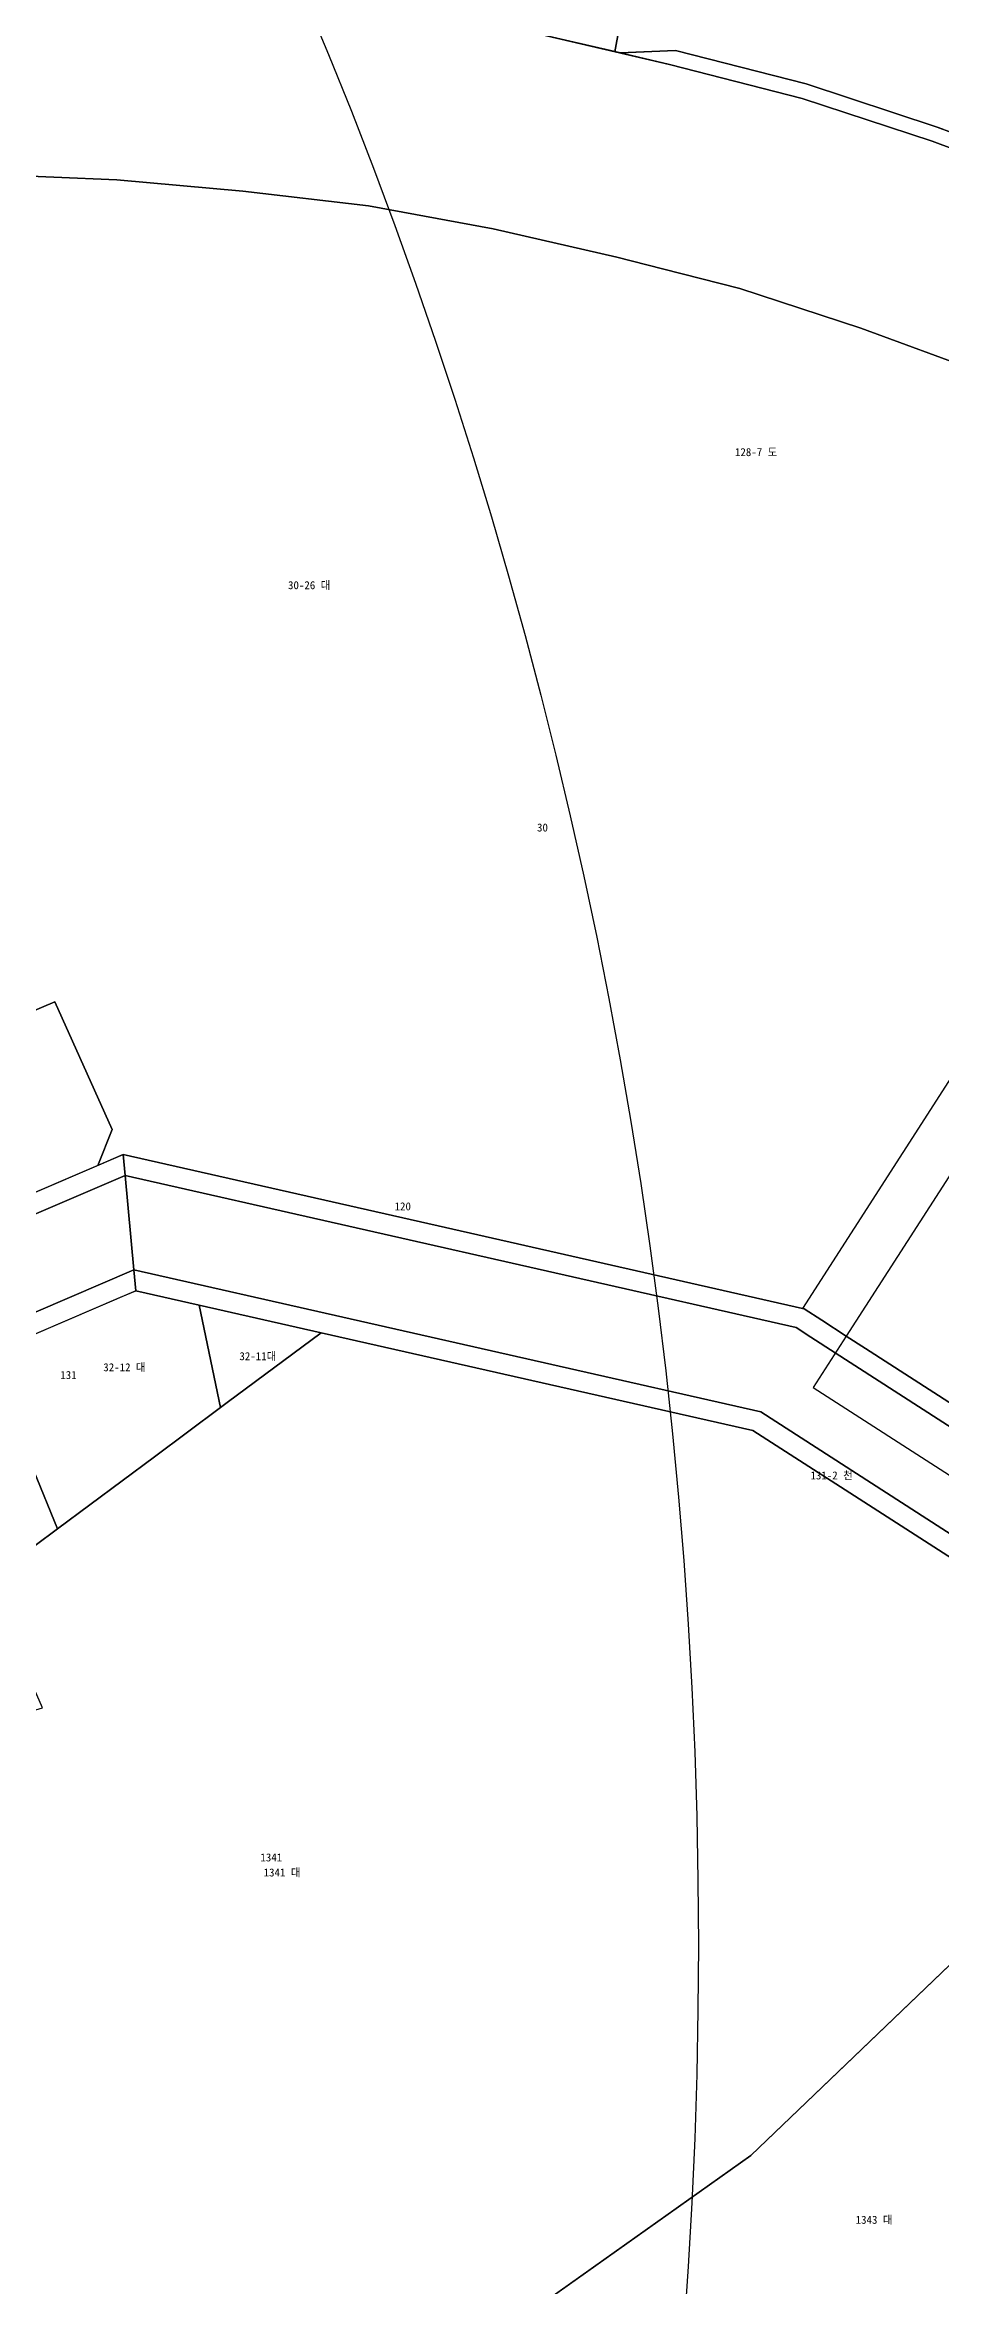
# Model space of a CAD drawing. Header units: metres. Extents: x 198218 to 208474, y 536547 to 547345.
# Drawn here: x 201094.1 to 201273, y 544605.1 to 545053 of the extents above; entities that cross this region are included whole.
import ezdxf
from ezdxf.enums import TextEntityAlignment as Align

# ---------------------------------------------------------------- set-up
doc = ezdxf.new("R2010")
doc.units = ezdxf.units.M
for name, color, linetype in [('CENTER_RADIUS', 1, 'Continuous'), ('PARCEL_BONBUN', 7, 'Continuous'), ('PARCEL_BUBUN', 8, 'Continuous'), ('PARCEL_LABEL', 3, 'Continuous'), ('ZONING', 5, 'Continuous')]:
    doc.layers.add(name, color=color, linetype=linetype)

msp = doc.modelspace()

# ---------------------------------------------------------------- linework, layer by layer
at = {"layer": 'CENTER_RADIUS'}
msp.add_circle((200224.7, 544673.01), 1000, dxfattribs=at)
at = {"layer": 'PARCEL_BONBUN'}
for points in [[(201192.34, 545055.22), (201218.94, 545049.06), (201245.43, 545042.25), (201271.44, 545033.68), (201297.15, 545024.12)], [(201297.15, 545024.12), (201271.44, 545033.68), (201245.43, 545042.25), (201218.94, 545049.06), (201209.09, 545051.34), (201207.99, 545051.59), (201192.34, 545055.22)], [(201281.08, 544987.49), (201257.17, 544996.31), (201233.01, 545004.23), (201217.53, 545008.15), (201208.38, 545010.48), (201183.68, 545016.17), (201158.77, 545020.76), (201133.62, 545023.72), (201108.43, 545025.95), (201083.19, 545027.04)], [(201083.19, 545027.04), (201108.43, 545025.95), (201133.62, 545023.72), (201158.77, 545020.76), (201183.68, 545016.17), (201208.38, 545010.48), (201217.53, 545008.15), (201233.01, 545004.23), (201257.17, 544996.31), (201281.08, 544987.49)], [(201064.52, 544811.7), (201109.75, 544831.08), (201174.14, 544816.49), (201245.51, 544800.33), (201245.82, 544800.26), (201249.38, 544797.96), (201254.26, 544794.81), (201258.12, 544792.33), (201366.64, 544722.42)], [(201366.64, 544722.42), (201258.12, 544792.33), (201254.26, 544794.81), (201249.38, 544797.96), (201245.82, 544800.26), (201245.51, 544800.33), (201174.14, 544816.49), (201109.75, 544831.08), (201104.69, 544828.91), (201068.4, 544813.36)], [(201369.4, 544715.88), (201247.21, 544794.6), (201244.24, 544796.52), (201110.13, 544826.9), (201066.09, 544808.02)], [(201066.09, 544808.02), (201110.13, 544826.9), (201244.24, 544796.52), (201247.21, 544794.6), (201369.4, 544715.88)], [(201073.18, 544791.48), (201111.85, 544808.05), (201112.23, 544803.87), (201076.52, 544788.55)], [(201356.81, 544702.58), (201237.17, 544779.66), (201111.85, 544808.05), (201073.18, 544791.48)], [(201082.36, 544791.05), (201109.22, 544802.58), (201112.23, 544803.87), (201124.89, 544801), (201149.29, 544795.47), (201130.5, 544781.5), (201129.21, 544780.54), (201115.96, 544770.68), (201096.61, 544756.29), (201092.15, 544752.97)], [(201091.04, 544533.6), (201061.54, 544696.37), (201059.04, 544710.22), (201060.57, 544710.67), (201093.61, 544720.49), (201092, 544724.17), (201086.13, 544737.64), (201090.52, 544748.82), (201090.52, 544748.82), (201092.15, 544752.97), (201096.61, 544756.29), (201115.96, 544770.68), (201129.21, 544780.54), (201130.5, 544781.5), (201149.29, 544795.47), (201235.59, 544775.92), (201318.92, 544722.38)], [(201325.87, 544717.91), (201255.68, 544650.62), (201235.19, 544630.97), (201171.36, 544585.69)]]:
    msp.add_lwpolyline(points, dxfattribs=at)
for points in [[(201325.87, 544717.91), (201318.92, 544722.38), (201235.59, 544775.92), (201149.29, 544795.47), (201124.89, 544801), (201112.23, 544803.87), (201111.85, 544808.05), (201237.17, 544779.66), (201356.81, 544702.58), (201357.56, 544703.29), (201402.52, 544674.32), (201399.55, 544671.49), (201387.74, 544678.9), (201386.05, 544679.96), (201356.53, 544698.58), (201328.54, 544716.23), (201327.75, 544716.72), (201325.91, 544717.95), (201325.87, 544717.91)], [(201106.27, 544449.52), (201106.27, 544449.52), (201091.82, 544529.27), (201094.52, 544531.18), (201235.19, 544630.97), (201325.87, 544717.91), (201325.91, 544717.95), (201328.54, 544716.23), (201356.53, 544698.58), (201399.55, 544671.49), (201402.15, 544669.81), (201185.99, 544464.01), (201109.22, 544450.06), (201106.27, 544449.52)]]:
    msp.add_lwpolyline(points, close=True, dxfattribs=at)
at = {"layer": 'PARCEL_BUBUN'}
for points in [[(201158.29, 545088.57), (201171.65, 545086.63), (201203.51, 545080.42), (201207.98, 545079.52), (201212.92, 545078.53), (201207.99, 545051.59), (201192.34, 545055.22), (201165.51, 545060.17), (201153.71, 545061.6), (201158.29, 545088.57)], [(201096.09, 544861.6), (201107.51, 544836.1), (201104.69, 544828.91), (201068.4, 544813.36), (201061.77, 544813.87), (201056.85, 544811.99), (201050.18, 544810.07), (201043.37, 544808.72), (201036.46, 544807.9), (201031.39, 544807.72), (201021.81, 544830.09), (201096.09, 544861.6)], [(201110.13, 544826.9), (201244.24, 544796.52), (201247.21, 544794.6), (201369.4, 544715.88), (201368.76, 544715.11), (201357.56, 544703.29), (201356.81, 544702.58), (201237.17, 544779.66), (201111.85, 544808.05), (201110.13, 544826.9)], [(201109.22, 544802.58), (201112.23, 544803.87), (201124.89, 544801), (201129.21, 544780.54), (201115.96, 544770.68), (201096.61, 544756.29), (201082.36, 544791.05), (201109.22, 544802.58)], [(201402.52, 544674.32), (201399.55, 544671.49), (201387.74, 544678.9), (201386.05, 544679.96), (201356.53, 544698.58), (201328.54, 544716.23), (201327.75, 544716.72), (201325.91, 544717.95), (201325.87, 544717.91), (201318.92, 544722.38), (201235.59, 544775.92), (201149.29, 544795.47), (201124.89, 544801), (201112.23, 544803.87), (201111.85, 544808.05), (201237.17, 544779.66), (201356.81, 544702.58), (201357.56, 544703.29), (201402.52, 544674.32)], [(201149.29, 544795.47), (201130.5, 544781.5), (201129.21, 544780.54), (201124.89, 544801), (201149.29, 544795.47)], [(201061.54, 544696.37), (201060.57, 544710.67), (201093.61, 544720.49), (201092, 544724.17), (201086.13, 544737.64), (201090.52, 544748.82), (201092.15, 544752.97), (201096.61, 544756.29), (201115.96, 544770.68), (201129.21, 544780.54), (201130.5, 544781.5), (201149.29, 544795.47), (201235.59, 544775.92), (201318.92, 544722.38), (201325.87, 544717.91), (201255.68, 544650.62), (201235.19, 544630.97), (201171.36, 544585.69), (201156.04, 544574.82), (201129.8, 544556.21), (201124.45, 544552.41), (201091.82, 544529.27), (201091.04, 544533.6), (201061.54, 544696.37)], [(201082.36, 544791.05), (201096.61, 544756.29), (201092.15, 544752.97), (201081.75, 544752.39), (201072.53, 544775), (201066.35, 544772.47), (201061.91, 544783.29), (201066.03, 544784.48), (201076.52, 544788.55), (201082.36, 544791.05)], [(201094.52, 544531.18), (201235.19, 544630.97), (201325.87, 544717.91), (201325.91, 544717.95), (201328.54, 544716.23), (201356.53, 544698.58), (201399.55, 544671.49), (201402.15, 544669.81), (201185.99, 544464.01), (201109.22, 544450.06), (201094.52, 544531.18)]]:
    msp.add_lwpolyline(points, close=True, dxfattribs=at)
for points in [[(201273.56, 545036.1), (201272.4, 545036.53), (201246.22, 545045.15), (201220.16, 545051.85), (201209.09, 545051.34), (201207.99, 545051.59), (201207.99, 545051.59), (201212.92, 545078.53), (201228.57, 545075.35), (201316.69, 545053.8)], [(201192.34, 545055.22), (201218.94, 545049.06), (201245.43, 545042.25), (201271.44, 545033.68), (201297.15, 545024.12)], [(201297.15, 545024.12), (201271.44, 545033.68), (201245.43, 545042.25), (201218.94, 545049.06), (201209.09, 545051.34), (201220.16, 545051.85), (201246.22, 545045.15), (201272.4, 545036.53), (201273.56, 545036.1)], [(201281.08, 544987.49), (201257.17, 544996.31), (201233.01, 545004.23), (201217.53, 545008.15), (201208.38, 545010.48), (201183.68, 545016.17), (201158.77, 545020.76), (201133.62, 545023.72), (201108.43, 545025.95), (201083.19, 545027.04)], [(201083.19, 545027.04), (201108.43, 545025.95), (201133.62, 545023.72), (201158.77, 545020.76), (201183.68, 545016.17), (201208.38, 545010.48), (201217.53, 545008.15), (201233.01, 545004.23), (201257.17, 544996.31), (201281.08, 544987.49)], [(201346.37, 544957.18), (201245.51, 544800.33), (201174.14, 544816.49), (201109.75, 544831.08), (201104.69, 544828.91), (201107.51, 544836.1), (201096.09, 544861.6), (201021.81, 544830.09)], [(201064.52, 544811.7), (201109.75, 544831.08), (201110.13, 544826.9), (201066.09, 544808.02)], [(201369.4, 544715.88), (201247.21, 544794.6), (201244.24, 544796.52), (201110.13, 544826.9), (201109.75, 544831.08), (201174.14, 544816.49), (201245.51, 544800.33), (201245.82, 544800.26), (201249.38, 544797.96), (201254.26, 544794.81), (201258.12, 544792.33), (201366.64, 544722.42)], [(201066.09, 544808.02), (201110.13, 544826.9), (201111.85, 544808.05), (201073.18, 544791.48)], [(201073.18, 544791.48), (201111.85, 544808.05), (201112.23, 544803.87), (201076.52, 544788.55)]]:
    msp.add_lwpolyline(points, dxfattribs=at)
at = {"layer": 'ZONING'}
for points in [[(201192.34, 545055.22), (201207.99, 545051.6), (201209.11, 545051.34), (201220.16, 545051.85), (201246.22, 545045.15), (201272.4, 545036.53), (201298.24, 545026.92)], [(201298.24, 545026.92), (201272.4, 545036.53), (201246.22, 545045.15), (201220.16, 545051.85), (201209.11, 545051.34), (201207.99, 545051.6), (201192.34, 545055.22)], [(201308.07, 544878.36), (201254.26, 544794.81), (201247.64, 544784.52), (201479.66, 544635.29)]]:
    msp.add_lwpolyline(points, dxfattribs=at)

# ---------------------------------------------------------------- texts
at = {"layer": 'PARCEL_LABEL'}
for s, p in [('128-7 도', (201236.24, 544971.54)), ('30-26 대', (201146.9, 544944.93)), ('30', (201193.54, 544896.48)), ('120', (201165.61, 544820.74)), ('32-11대', (201136.64, 544790.79)), ('131', (201098.79, 544787.02)), ('32-12 대', (201109.97, 544788.57)), ('131-2 천', (201251.33, 544766.95)), ('1341', (201139.34, 544690.58)), ('1341 대', (201141.48, 544687.57)), ('1343 대', (201259.82, 544618.13))]:
    msp.add_text(s, height=1.6, dxfattribs=at).set_placement(p, align=Align.MIDDLE_CENTER)

doc.saveas('drawing.dxf')
